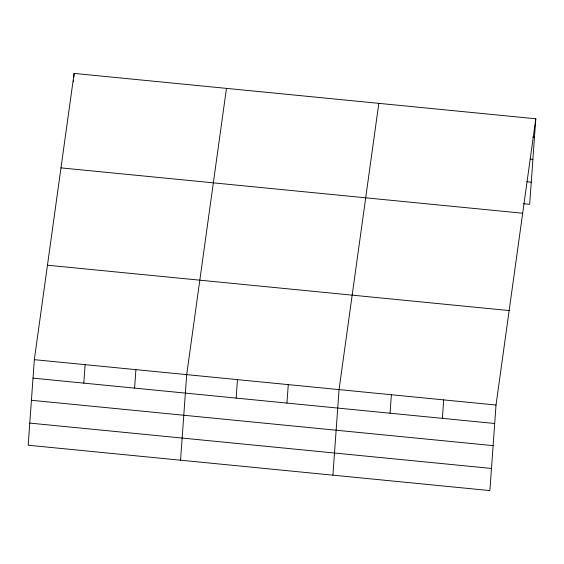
<?xml version="1.0" encoding="UTF-8"?>
<svg xmlns="http://www.w3.org/2000/svg" width="564" height="564" viewBox="0 0 564 564"><rect width="100%" height="100%" fill="white"/><g stroke="black" fill="none" stroke-linecap="round" stroke-linejoin="round"><path stroke-width="0.85" d="M34.334 359.67L28.2 445.229L489.89 490.588L496.024 405.03L535.8 118.771L74.11 73.412L34.334 359.67L496.024 405.03M73.503 81.801L73.623 80.123M73.806 77.606L74.11 73.412M83.796 383.125L85.122 364.661M134.584 388.117L135.903 369.653M180.558 460.196L186.691 374.644L226.467 88.379M236.154 398.092L237.479 379.628M286.942 403.084L288.267 384.62M332.915 475.17L339.049 389.611L378.825 103.346M390.055 413.215L391.374 394.751M442.38 418.354L443.699 399.89M535.8 118.771L529.666 204.33L523.561 203.724M532.733 137.059L534.475 137.235M530.273 159.118L532.888 159.372M526.896 181.756L531.253 182.186M60.982 167.875L522.673 213.234M47.461 265.207L509.151 310.567M33.008 378.134L494.706 423.493M31.422 400.278L493.112 445.638M29.786 423.092L491.477 468.444"/></g></svg>
